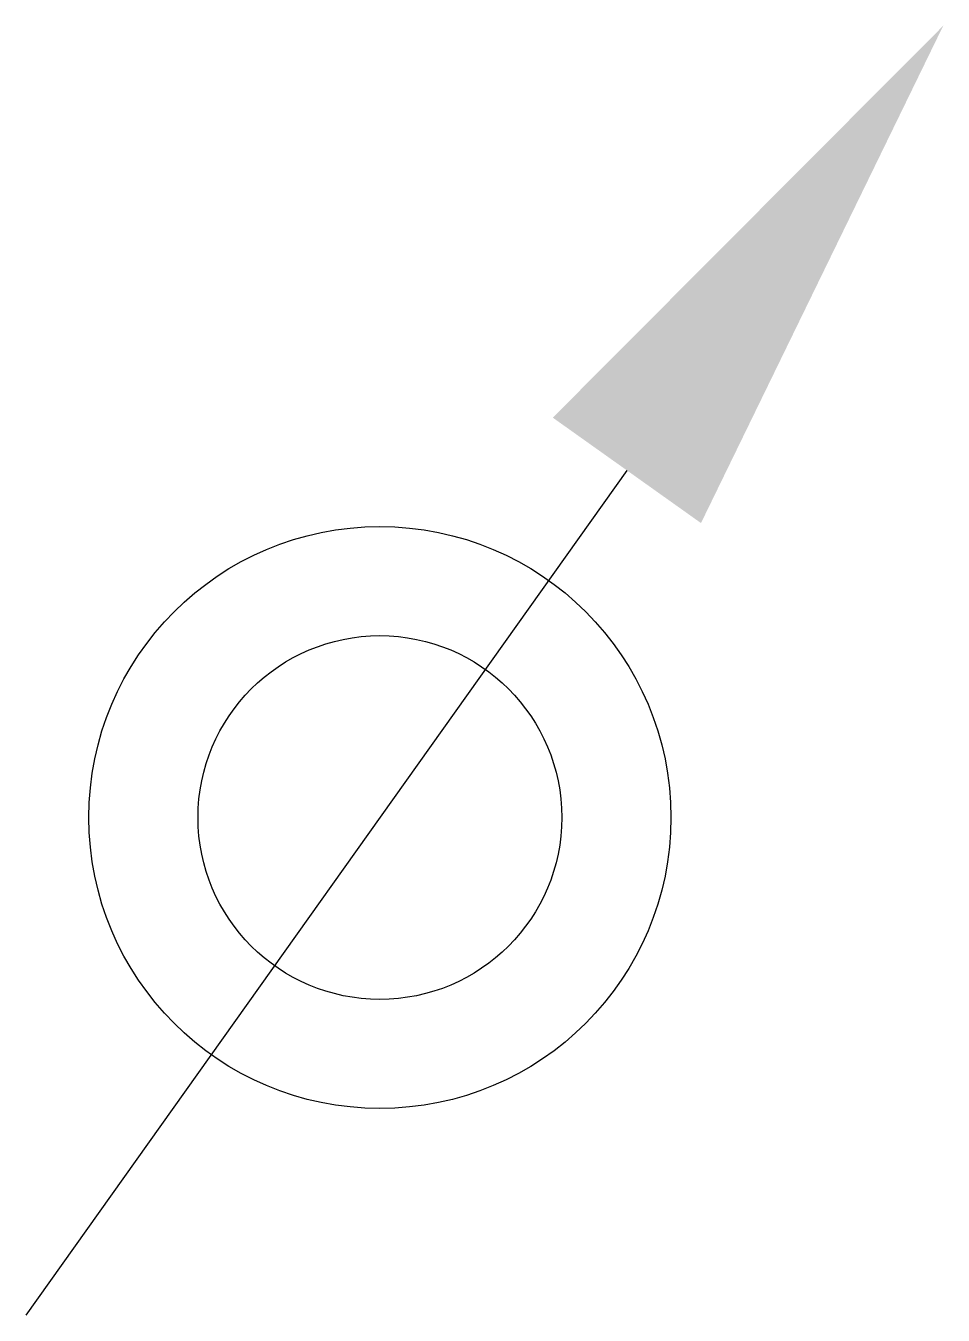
# Model space of a CAD drawing. Header units: millimetres. Extents: x -1.95 to 3.1, y -2.74 to 4.35.
import ezdxf

# ---------------------------------------------------------------- set-up
doc = ezdxf.new("R2010")
doc.units = ezdxf.units.MM

msp = doc.modelspace()

# ---------------------------------------------------------------- linework, layer by layer
at = {"transparency": 33554687}
msp.add_line((1.3579, 1.9088), (-1.9468, -2.7366), dxfattribs=at)
for radius in [1.6, 1]:
    msp.add_circle((0, 0), radius, dxfattribs=at)
msp.add_solid([(0.9505, 2.1987), (1.7653, 1.619), (3.0969, 4.3534)], dxfattribs=at)

doc.saveas('drawing.dxf')
